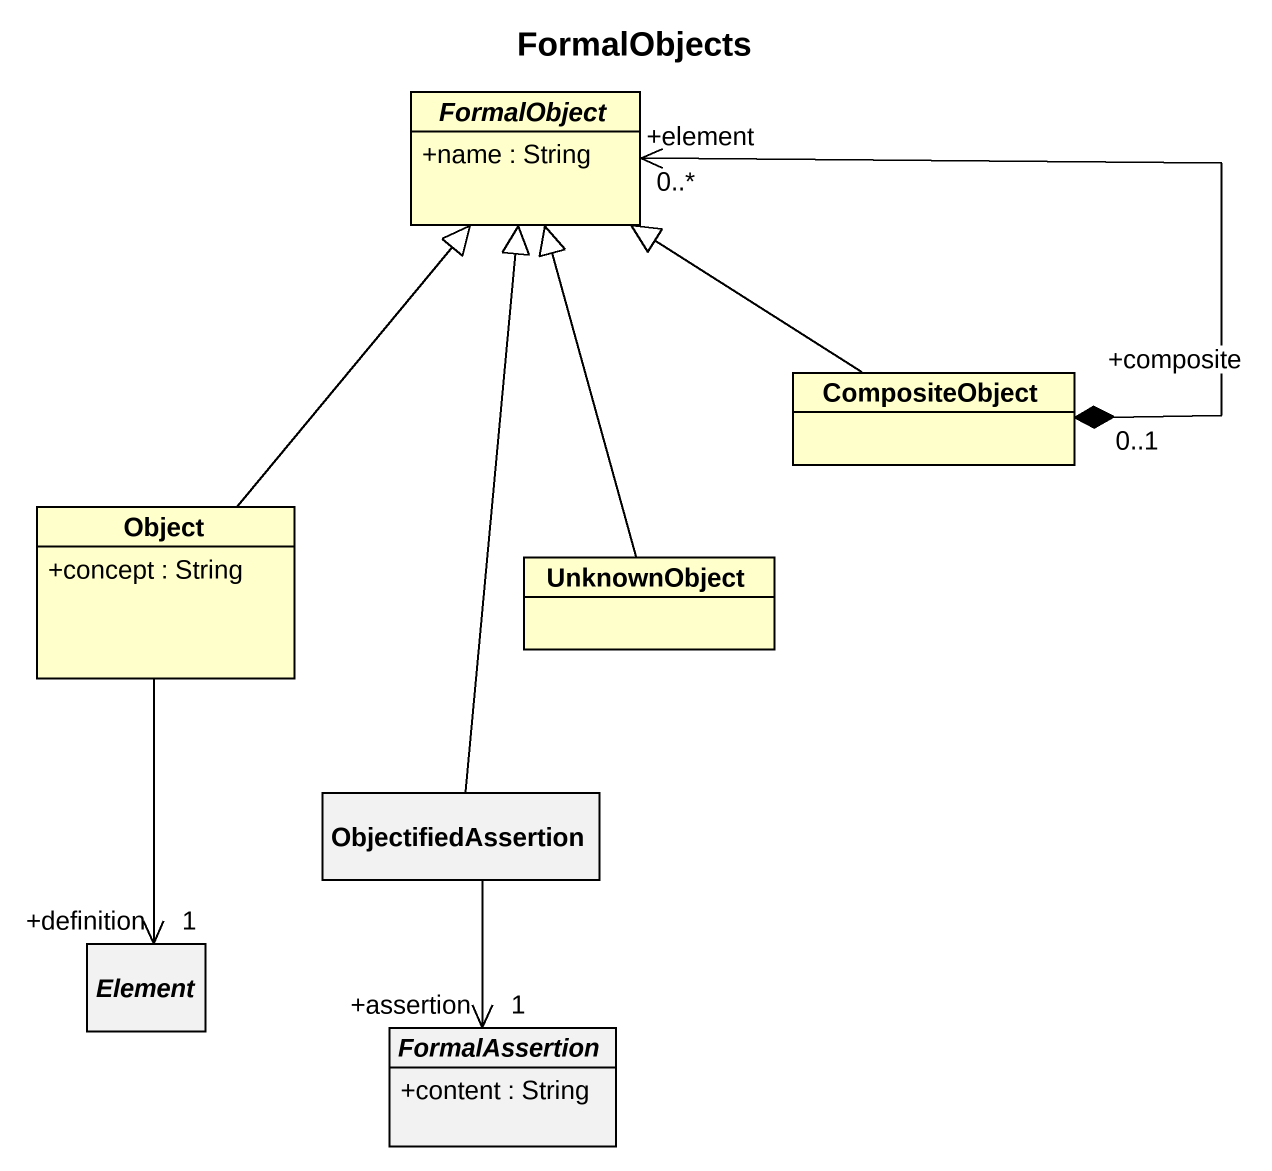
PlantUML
@startuml
title FormalObjects
hide circle
hide empty members
skinparam classAttributeIconSize 0
abstract class FormalObject #FFFFCC {
  +name : String
}
class CompositeObject #FFFFCC
class "Object" as Object_ #FFFFCC {
  +concept : String
}
class UnknownObject #FFFFCC
class ObjectifiedAssertion
abstract class Element
abstract class FormalAssertion {
  +content : String
}
CompositeObject "+composite\n0..1" *-up-> "+element\n0..*" FormalObject
CompositeObject -up-|> FormalObject
Object_ -up-|> FormalObject
Object_ --> "+definition\n1" Element
UnknownObject -up-|> FormalObject
ObjectifiedAssertion -up-|> FormalObject
ObjectifiedAssertion --> "+assertion\n1" FormalAssertion
@enduml
